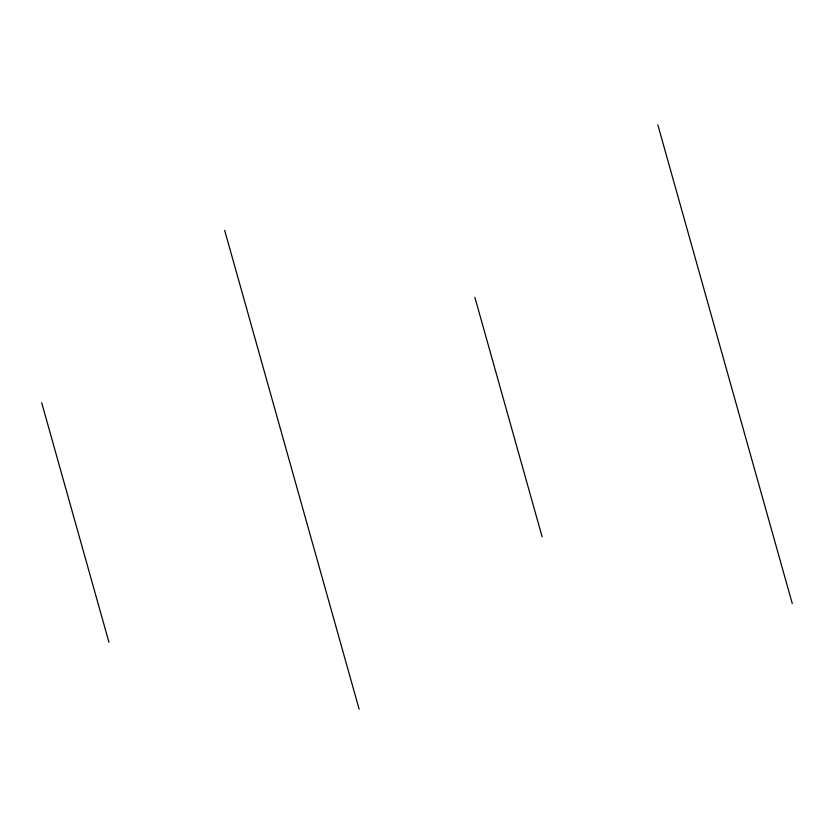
<?xml version="1.0" encoding="UTF-8"?>
<svg xmlns="http://www.w3.org/2000/svg" width="834" height="834" viewBox="0 0 834 834"><rect width="100%" height="100%" fill="white"/><g stroke="black" fill="none" stroke-linecap="round" stroke-linejoin="round"><path stroke-width="1.25" d="M657.817 124.808L792.3 603.67M474.859 297.29L542.1 536.71M224.659 230.33L359.141 709.192M41.7 402.801L108.941 642.232"/></g></svg>
